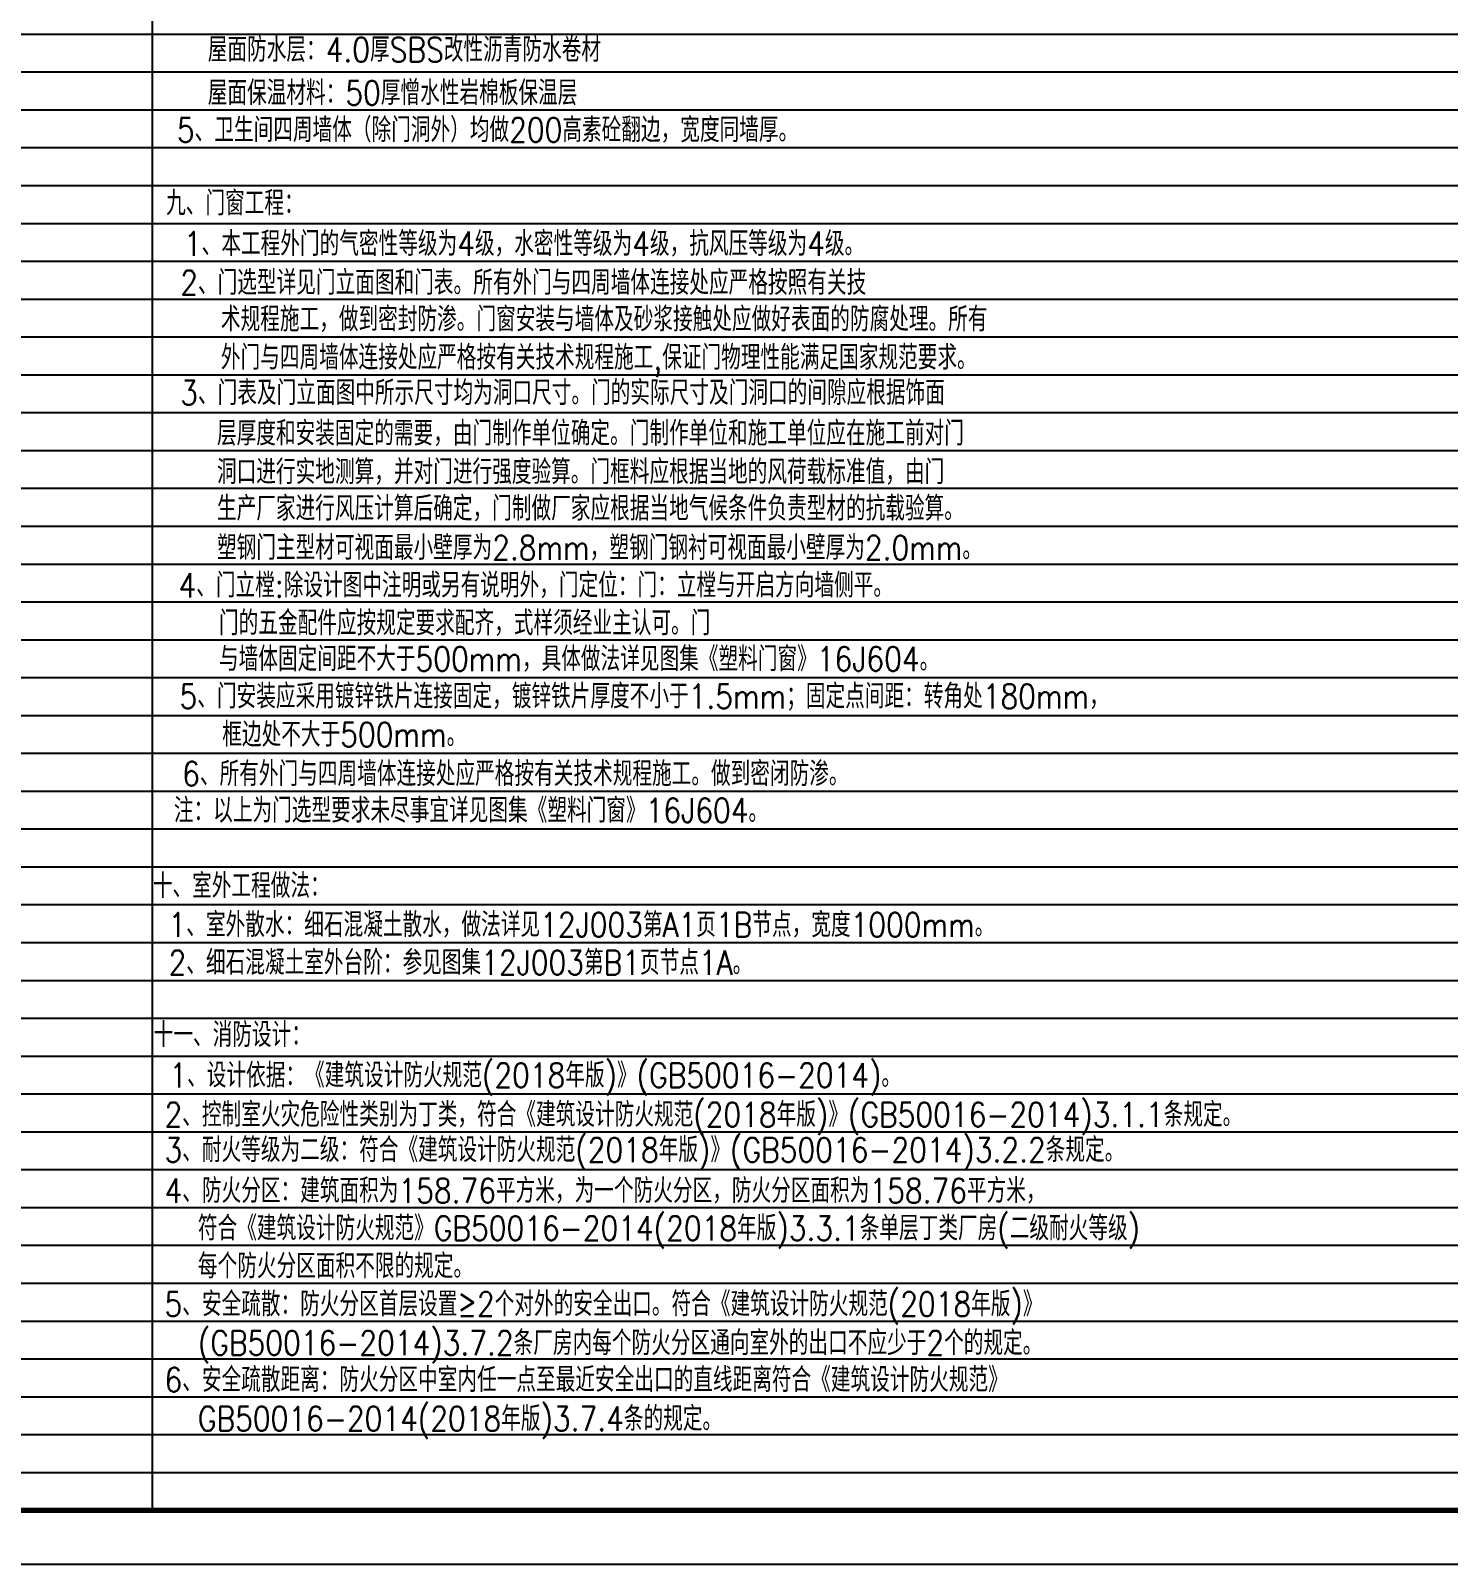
# Model space of a CAD drawing. Extents: x 5279878 to 5976284, y -275259 to -27697.
# Drawn here: x 5343303 to 5369511, y -149352 to -120988 of the extents above; entities that cross this region are included whole.
import ezdxf

# ---------------------------------------------------------------- set-up
doc = ezdxf.new("R2010")
doc.units = 0
doc.header["$LTSCALE"] = 1000
doc.header["$MEASUREMENT"] = 0
doc.layers.get('0').update_dxf_attribs({"linetype": 'CONTINUOUS'})
doc.layers.add('PUB_TITLE', color=4, linetype='CONTINUOUS')
doc.layers.add('图层线', color=8, linetype='CONTINUOUS')
doc.styles.add('HZ1', font='txt.shx', dxfattribs={"bigfont": 'hzdx.shx'})

msp = doc.modelspace()

# ---------------------------------------------------------------- linework, layer by layer
at = {"layer": 'PUB_TITLE'}
msp.add_lwpolyline([(5315626.8, -149351.7), (5399726.8, -149351.7), (5399726.8, -89951.7), (5315626.8, -89951.7)], close=True, dxfattribs=at)
at = {"layer": 'PUB_TITLE', "const_width": 100}
msp.add_lwpolyline([(5318126.8, -148351.7), (5398726.8, -148351.7), (5398726.8, -90951.7), (5318126.8, -90951.7)], close=True, dxfattribs=at)
at = {"layer": '图层线'}
for p, q in [((5345557.9, -148351.7), (5345557.9, -90951.7)), ((5318126.8, -121051.7), (5398726.8, -121051.7)), ((5318126.8, -121751.7), (5398726.8, -121751.7)), ((5318126.8, -122451.7), (5398726.8, -122451.7)), ((5318126.8, -123151.7), (5398726.8, -123151.7)), ((5318126.8, -123851.7), (5398726.8, -123851.7)), ((5318126.8, -124551.7), (5398726.8, -124551.7)), ((5318126.8, -125251.7), (5398726.8, -125251.7)), ((5318126.8, -125951.7), (5398726.8, -125951.7)), ((5318126.8, -126651.7), (5398726.8, -126651.7)), ((5318126.8, -127351.7), (5398726.8, -127351.7)), ((5318126.8, -128051.7), (5398726.8, -128051.7)), ((5318126.8, -128751.7), (5398726.8, -128751.7)), ((5318126.8, -129451.7), (5398726.8, -129451.7)), ((5318126.8, -130151.7), (5398726.8, -130151.7)), ((5318126.8, -130851.7), (5398726.8, -130851.7)), ((5318126.8, -131551.7), (5398726.8, -131551.7)), ((5318126.8, -132251.7), (5398726.8, -132251.7)), ((5318126.8, -132951.7), (5398726.8, -132951.7)), ((5318126.8, -133651.7), (5398726.8, -133651.7)), ((5318126.8, -134351.7), (5398726.8, -134351.7)), ((5318126.8, -135051.7), (5398726.8, -135051.7)), ((5318126.8, -135751.7), (5398726.8, -135751.7)), ((5318126.8, -136451.7), (5398726.8, -136451.7)), ((5318126.8, -137151.7), (5398726.8, -137151.7)), ((5318126.8, -137851.7), (5398726.8, -137851.7)), ((5318126.8, -138551.7), (5398726.8, -138551.7)), ((5318126.8, -139251.7), (5398726.8, -139251.7)), ((5318126.8, -139951.7), (5398726.8, -139951.7)), ((5318126.8, -140651.7), (5398726.8, -140651.7)), ((5318126.8, -141351.7), (5398726.8, -141351.7)), ((5318126.8, -142051.7), (5398726.8, -142051.7)), ((5318126.8, -142751.7), (5380726.8, -142751.7)), ((5318126.8, -143451.7), (5380726.8, -143451.7)), ((5318126.8, -144151.7), (5380726.8, -144151.7)), ((5318126.8, -144851.7), (5380726.8, -144851.7)), ((5318126.8, -145551.7), (5380726.8, -145551.7)), ((5318126.8, -146251.7), (5380726.8, -146251.7)), ((5318126.8, -146951.7), (5380726.8, -146951.7)), ((5318126.8, -147651.7), (5380726.8, -147651.7))]:
    msp.add_line(p, q, dxfattribs=at)

# ---------------------------------------------------------------- texts
at = {"color": 4, "style": 'HZ1', "width": 0.85}
for s, p in [('屋面防水层：4.0厚SBS改性沥青防水卷材', (5346576.3, -121564.5, 11910.3)), ('屋面保温材料：50厚憎水性岩棉板保温层', (5346576.3, -122363.8, 11910.3)), ('5、卫生间四周墙体（除门洞外）均做200高素砼翻边，宽度同墙厚。', (5346006.3, -123048.9)), ('1、本工程外门的气密性等级为4级，水密性等级为4级，抗风压等级为4级。', (5346136.3, -125153.8)), ('2、门选型详见门立面图和门表。所有外门与四周墙体连接处应严格按照有关技', (5346067.6, -125873.7)), ('术规程施工，做到密封防渗。门窗安装与墙体及砂浆接触处应做好表面的防腐处理。所有', (5346819.6, -126550.4)), ('外门与四周墙体连接处应严格按有关技术规程施工,保证门物理性能满足国家规范要求。', (5346819.6, -127257.4)), ('3、门表及门立面图中所示尺寸均为洞口尺寸。门的实际尺寸及门洞口的间隙应根据饰面', (5346067.6, -127910.8)), ('层厚度和安装固定的需要，由门制作单位确定。门制作单位和施工单位应在施工前对门', (5346747, -128660.8)), ('洞口进行实地测算，并对门进行强度验算。门框料应根据当地的风荷载标准值，由门', (5346747, -129374)), ('生产厂家进行风压计算后确定，门制做厂家应根据当地气候条件负责型材的抗载验算。', (5346747, -130050.2)), ('塑钢门主型材可视面最小壁厚为2.8mm，塑钢门钢衬可视面最小壁厚为2.0mm。', (5346747, -130774.9)), ('4、门立樘:除设计图中注明或另有说明外，门定位：门：立樘与开启方向墙侧平。', (5346035.1, -131470.5)), ('门的五金配件应按规定要求配齐，式样须经业主认可。门', (5346784, -132169.3)), ('与墙体固定间距不大于500mm，具体做法详见图集《塑料门窗》16J604。', (5346784, -132832.9)), ('5、门安装应采用镀锌铁片连接固定，镀锌铁片厚度不小于1.5mm；固定点间距：转角处180mm，', (5346054.7, -133523)), ('框边处不大于500mm。', (5346845.5, -134230.6)), ('6、所有外门与四周墙体连接处应严格按有关技术规程施工。做到密闭防渗。', (5346103.9, -134956.9)), ('注：以上为门选型要求未尽事宜详见图集《塑料门窗》16J604。', (5345950, -135633.8)), ('1、室外散水：细石混凝土散水，做法详见12J003第A1页1B节点，宽度1000mm。', (5345851.8, -137748.9)), ('2、细石混凝土室外台阶：参见图集12J003第B1页节点1A。', (5345851.8, -138448.4)), ('1、设计依据：《建筑设计防火规范(2018年版)》(GB50016-2014)。', (5345867.2, -140532.9)), ('2、控制室火灾危险性类别为丁类，符合《建筑设计防火规范(2018年版)》(GB50016-2014)3.1.1条规定。', (5345776.7, -141259.8)), ('3、耐火等级为二级：符合《建筑设计防火规范(2018年版)》(GB50016-2014)3.2.2条规定。', (5345776.7, -141912.6)), ('4、防火分区：建筑面积为158.76平方米，为一个防火分区，防火分区面积为158.76平方米，', (5345776.7, -142666.3)), ('符合《建筑设计防火规范》GB50016-2014(2018年版)3.3.1条单层丁类厂房(二级耐火等级)', (5346394.8, -143360.9)), ('每个防火分区面积不限的规定。', (5346394.8, -144060.9)), ('5、安全疏散：防火分区首层设置≥2个对外的安全出口。符合《建筑设计防火规范(2018年版)》', (5345776.7, -144763.9)), ('(GB50016-2014)3.7.2条厂房内每个防火分区通向室外的出口不应少于2个的规定。', (5346394.8, -145483)), ('6、安全疏散距离：防火分区中室内任一点至最近安全出口的直线距离符合《建筑设计防火规范》', (5345776.7, -146163.9)), ('GB50016-2014(2018年版)3.7.4条的规定。', (5346394.8, -146883))]:
    msp.add_text(s, height=450, dxfattribs=at).set_placement(p)
at = {"color": 6, "style": 'HZ1', "width": 0.85}
for s, p in [('九、门窗工程：', (5345806.3, -124403.8)), ('十、室外工程做法：', (5345561.3, -137028.8)), ('十一、消防设计：', (5345576.7, -139782.9))]:
    msp.add_text(s, height=450, dxfattribs=at).set_placement(p)

doc.saveas('drawing.dxf')
